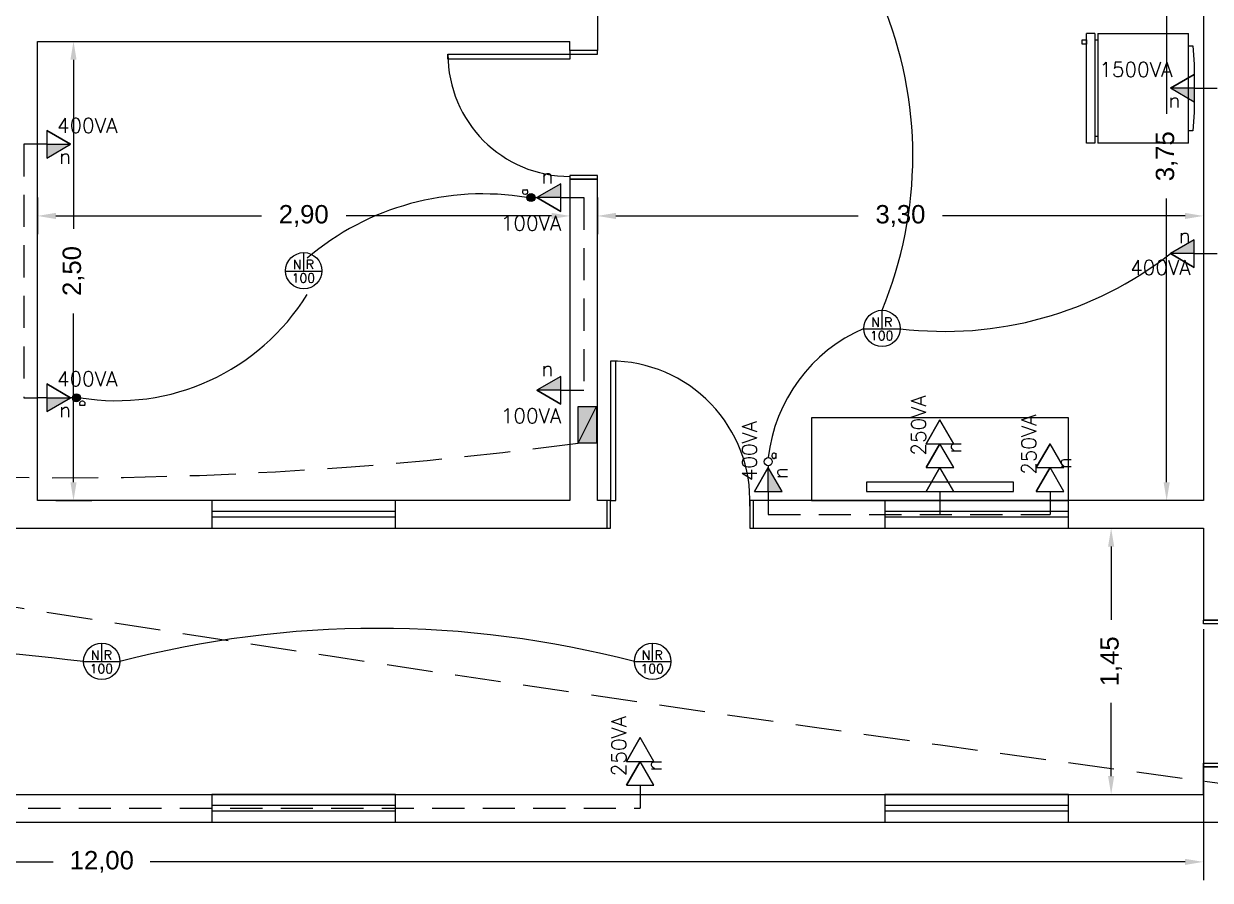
# Model space of a CAD drawing. Header units: millimetres. Extents: x -5 to 184, y -24 to 24.
# Drawn here: x 13.78 to 20.24, y 10.68 to 15.35 of the extents above; entities that cross this region are included whole.
import ezdxf

# ---------------------------------------------------------------- set-up
doc = ezdxf.new("R2010")
doc.units = ezdxf.units.MM
doc.linetypes.add('HIDDEN', pattern=[0.375, 0.25, -0.125])
doc.layers.get('0').update_dxf_attribs({"lineweight": 30})
for name, color, linetype, lineweight in [('Cotas', 3, 'Continuous', 9), ('Cozinha', 252, 'Continuous', 20), ('Edificação', 251, 'Continuous', 20), ('Portas', 251, 'Continuous', 9)]:
    doc.layers.add(name, color=color, linetype=linetype, lineweight=lineweight)
for name, color, linetype in [('Eletroduto', 160, 'Continuous'), ('Pontos de iluminação', 50, 'Continuous'), ('Pontos de Tomadas', 10, 'Continuous')]:
    doc.layers.add(name, color=color, linetype=linetype)
doc.styles.add('ROMANS', font='ROMANS.SHX')
doc.styles.get("Standard").update_dxf_attribs({"font": 'arial.ttf'})
doc.dimstyles.new('ISO-25', dxfattribs={"dimtxt": 0.1, "dimasz": 0.1, "dimexe": 0.1, "dimexo": 0.1, "dimgap": 0.1, "dimtad": 0, "dimzin": 1, "dimtxsty": 'Standard', "dimcen": 0.1, "dimadec": 0, "dimazin": 0, "dimtfac": 1, "dimtmove": 0, "dimatfit": 3, "dimfxl": 1, "dimarcsym": 0})

# ---------------------------------------------------------------- blocks, each defined once
blk = doc.blocks.new('*D24')
at = {"layer": 'Cotas', "color": 0, "lineweight": -2, "transparency": 16777216}
for p, q in [((13.85, 14.4), (13.85, 14.2)), ((16.75, 14.4), (16.75, 14.2)), ((13.95, 14.3), (15.0694, 14.3)), ((16.65, 14.3), (15.5306, 14.3))]:
    blk.add_line(p, q, dxfattribs=at)
at = {"layer": 'Cotas', "color": 0, "transparency": 16777216}
for points in [[(13.95, 14.3167), (13.95, 14.2833), (13.85, 14.3)], [(16.65, 14.3167), (16.65, 14.2833), (16.75, 14.3)]]:
    blk.add_solid(points, dxfattribs=at)
at = {"layer": 'Defpoints', "color": 0, "transparency": 16777216}
for p in [(13.85, 14.5), (16.75, 14.5), (13.85, 14.3)]:
    blk.add_point(p, dxfattribs=at)
at = {"layer": 'Cotas', "color": 0, "transparency": 16777216, "insert": (15.3, 14.3), "char_height": 0.1, "attachment_point": 5}
blk.add_mtext('2,90', dxfattribs=at)
blk = doc.blocks.new('*D7')
at = {"layer": 'Cotas', "color": 0, "lineweight": -2, "transparency": 16777216}
for p, q in [((13.95, 15.25), (14.1461, 15.25)), ((14.0461, 15.15), (14.0461, 14.2306)), ((14.0461, 12.85), (14.0461, 13.7694)), ((13.95, 12.75), (14.1461, 12.75))]:
    blk.add_line(p, q, dxfattribs=at)
at = {"layer": 'Cotas', "color": 0, "transparency": 16777216}
for points in [[(14.0294, 15.15), (14.0627, 15.15), (14.0461, 15.25)], [(14.0294, 12.85), (14.0627, 12.85), (14.0461, 12.75)]]:
    blk.add_solid(points, dxfattribs=at)
at = {"layer": 'Defpoints', "color": 0, "transparency": 16777216}
for p in [(13.85, 15.25), (13.85, 12.75), (14.0461, 12.75)]:
    blk.add_point(p, dxfattribs=at)
at = {"layer": 'Cotas', "color": 0, "transparency": 16777216, "insert": (14.0461, 14), "char_height": 0.1, "attachment_point": 5, "rotation": 90}
blk.add_mtext('2,50', dxfattribs=at)
blk = doc.blocks.new('*D12')
at = {"layer": 'Cotas', "color": 0, "lineweight": -2, "transparency": 16777216}
for p, q in [((20.1, 16.5), (19.9, 16.5)), ((20, 16.4), (20, 14.8552)), ((20, 12.85), (20, 14.3948)), ((20.1, 12.75), (19.9, 12.75))]:
    blk.add_line(p, q, dxfattribs=at)
at = {"layer": 'Cotas', "color": 0, "transparency": 16777216}
for points in [[(19.9833, 16.4), (20.0167, 16.4), (20, 16.5)], [(19.9833, 12.85), (20.0167, 12.85), (20, 12.75)]]:
    blk.add_solid(points, dxfattribs=at)
at = {"layer": 'Defpoints', "color": 0, "transparency": 16777216}
for p in [(20.2, 16.5), (20, 12.75), (20.2, 12.75)]:
    blk.add_point(p, dxfattribs=at)
at = {"layer": 'Cotas', "color": 0, "transparency": 16777216, "insert": (20, 14.625), "char_height": 0.1, "attachment_point": 5, "rotation": 90}
blk.add_mtext('3,75', dxfattribs=at)
blk = doc.blocks.new('*D13')
at = {"layer": 'Cotas', "color": 0, "lineweight": -2, "transparency": 16777216}
for p, q in [((16.9, 14.4), (16.9, 14.2)), ((20.2, 14.4), (20.2, 14.2)), ((17, 14.3), (18.3203, 14.3)), ((20.1, 14.3), (18.7797, 14.3))]:
    blk.add_line(p, q, dxfattribs=at)
at = {"layer": 'Cotas', "color": 0, "transparency": 16777216}
for points in [[(17, 14.3167), (17, 14.2833), (16.9, 14.3)], [(20.1, 14.3167), (20.1, 14.2833), (20.2, 14.3)]]:
    blk.add_solid(points, dxfattribs=at)
at = {"layer": 'Defpoints', "color": 0, "transparency": 16777216}
for p in [(16.9, 14.5), (20.2, 14.5), (20.2, 14.3)]:
    blk.add_point(p, dxfattribs=at)
at = {"layer": 'Cotas', "color": 0, "transparency": 16777216, "insert": (18.55, 14.3), "char_height": 0.1, "attachment_point": 5}
blk.add_mtext('3,30', dxfattribs=at)
blk = doc.blocks.new('DUPLEX320PL')
for p, q in [((-0.058, -0.1246), (-0.058, -0.6181)), ((-0.058, -0.1246), (0.538, -0.1246)), ((0.538, -0.6181), (0.538, -0.1246)), ((0.538, -0.6181), (-0.058, -0.6181)), ((0.538, -0.6338), (-0.058, -0.6338)), ((-0.058, -0.6338), (-0.058, -0.6799)), ((-0.023, -0.6181), (-0.023, -0.6338)), ((0.503, -0.6338), (0.503, -0.6181)), ((0.538, -0.6338), (0.538, -0.6799)), ((-0.058, -0.6799), (0.538, -0.6799))]:
    blk.add_line(p, q)
blk.add_lwpolyline([(0.4713, -0.1246), (0.4713, -0.1005), (0.3713, -0.0932), (0.1087, -0.0932), (0.0087, -0.1005), (0.0087, -0.1246)])
blk.add_lwpolyline([(0.4797, -0.6799), (0.4797, -0.7042), (0.5039, -0.7042), (0.5039, -0.6799)], close=True)
blk = doc.blocks.new('*D75')
at = {"layer": 'Cotas', "color": 0, "lineweight": -2, "transparency": 16777216}
for p, q in [((8.2, 12.05), (8.2, 10.683)), ((20.2, 12.05), (20.2, 10.683)), ((8.3, 10.783), (13.9362, 10.783)), ((20.1, 10.783), (14.4638, 10.783))]:
    blk.add_line(p, q, dxfattribs=at)
at = {"layer": 'Cotas', "color": 0, "transparency": 16777216}
for points in [[(8.3, 10.7996), (8.3, 10.7663), (8.2, 10.783)], [(20.1, 10.7996), (20.1, 10.7663), (20.2, 10.783)]]:
    blk.add_solid(points, dxfattribs=at)
at = {"layer": 'Defpoints', "color": 0, "transparency": 16777216}
for p in [(8.2, 12.15), (20.2, 12.15), (20.2, 10.783)]:
    blk.add_point(p, dxfattribs=at)
at = {"layer": 'Cotas', "color": 0, "transparency": 16777216, "insert": (14.2, 10.783), "char_height": 0.1, "attachment_point": 5}
blk.add_mtext('12,00', dxfattribs=at)
blk = doc.blocks.new('*D76')
at = {"layer": 'Cotas', "color": 0, "lineweight": -2, "transparency": 16777216}
for p, q in [((18.565, 12.6), (19.7976, 12.6)), ((19.6976, 12.5), (19.6976, 12.1005)), ((19.6976, 11.25), (19.6976, 11.6495)), ((18.565, 11.15), (19.7976, 11.15))]:
    blk.add_line(p, q, dxfattribs=at)
at = {"layer": 'Cotas', "color": 0, "transparency": 16777216}
for points in [[(19.681, 12.5), (19.7143, 12.5), (19.6976, 12.6)], [(19.681, 11.25), (19.7143, 11.25), (19.6976, 11.15)]]:
    blk.add_solid(points, dxfattribs=at)
at = {"layer": 'Defpoints', "color": 0, "transparency": 16777216}
for p in [(18.465, 12.6), (18.465, 11.15), (19.6976, 11.15)]:
    blk.add_point(p, dxfattribs=at)
at = {"layer": 'Cotas', "color": 0, "transparency": 16777216, "insert": (19.6976, 11.875), "char_height": 0.1, "attachment_point": 5, "rotation": 90}
blk.add_mtext('1,45', dxfattribs=at)

msp = doc.modelspace()

# ---------------------------------------------------------------- hatches: boundary and pattern name
at = {"layer": 'Eletroduto'}
h = msp.add_hatch(color=256, dxfattribs=at)
h.set_gradient(color2=(0, 0, 0), tint=1)
h.paths.add_polyline_path([(16.7955, 13.0633), (16.8955, 13.2633), (16.7955, 13.2633)])
h = msp.add_hatch(color=0, dxfattribs=at)
h.dxf.hatch_style = 1
h.paths.add_polyline_path([(16.7955, 13.0633), (16.8955, 13.0633), (16.8955, 13.2633)])
at = {"layer": 'Pontos de iluminação'}
h = msp.add_hatch(color=256, dxfattribs=at)
h.set_gradient(color1=(248, 215, 49), color2=(248, 215, 49), tint=1)
h.paths.add_polyline_path([(16.56, 14.4, 1), (16.516, 14.4, 1)])
h = msp.add_hatch(color=256, dxfattribs=at)
h.set_gradient(color1=(248, 215, 49), color2=(248, 215, 49), tint=1)
h.paths.add_polyline_path([(14.04, 13.31, 1), (14.084, 13.31, 1)])

# ---------------------------------------------------------------- linework, layer by layer
at = {"layer": 'Cozinha'}
for points in [[(19.465, 13.2), (18.065, 13.2), (18.065, 12.75), (19.465, 12.75)], [(19.165, 12.85), (18.365, 12.85), (18.365, 12.8), (19.165, 12.8)]]:
    msp.add_lwpolyline(points, close=True, dxfattribs=at)
at = {"layer": 'Edificação'}
for p, q in [((20.2, 16.5), (20.2, 12.75)), ((16.9, 15.45), (16.9, 15.2)), ((13.85, 12.75), (13.85, 15.25)), ((13.85, 15.25), (16.75, 15.25)), ((16.75, 15.2), (16.75, 15.25)), ((16.9, 15.2), (16.75, 15.2)), ((16.9, 14.5), (16.75, 14.5)), ((16.75, 14.5), (16.75, 12.75)), ((16.9, 12.75), (16.9, 14.5)), ((16.75, 12.75), (13.85, 12.75)), ((16.97, 12.75), (16.9, 12.75)), ((20.2, 12.75), (17.73, 12.75)), ((17.75, 12.6), (17.75, 12.75)), ((10.05, 12.6), (16.97, 12.6)), ((17.73, 12.6), (20.2, 12.6)), ((20.2, 12.6), (20.2, 12.1)), ((20.35, 12.1), (20.2, 12.1)), ((20.2, 11.15), (20.2, 11.3)), ((20.2, 11.3), (20.35, 11.3)), ((8.1, 11.15), (20.2, 11.15)), ((2.1, 11), (26.85, 11))]:
    msp.add_line(p, q, dxfattribs=at)
at = {"layer": 'Edificação', "color": 252}
msp.add_lwpolyline([(0, 11), (27, 11), (27, 19), (0, 19)], close=True, dxfattribs=at)
at = {"layer": 'Eletroduto'}
for p, q in [((20.2, 14.995), (20.275, 14.995)), ((13.85, 14.69), (13.775, 14.69)), ((16.75, 14.4), (16.825, 14.4)), ((20.2, 14.095), (20.275, 14.095)), ((16.75, 13.3507), (16.825, 13.3507)), ((13.775, 13.31), (13.85, 13.31)), ((16.7955, 13.2633), (16.8955, 13.2633)), ((16.7955, 13.0633), (16.7955, 13.2633)), ((16.7955, 13.0633), (16.8955, 13.2633)), ((16.8955, 13.2633), (16.8955, 13.0633)), ((16.8955, 13.0633), (16.7955, 13.0633)), ((17.1325, 11.15), (17.1325, 11.075))]:
    msp.add_line(p, q, dxfattribs=at)
at = {"layer": 'Eletroduto', "linetype": 'HIDDEN', "ltscale": 0.7}
for p, q in [((13.775, 14.69), (13.775, 13.31)), ((16.825, 14.4), (16.825, 13.3507)), ((17.83, 12.675), (19.365, 12.675)), ((9.95, 11.075), (17.1325, 11.075))]:
    msp.add_line(p, q, dxfattribs=at)
at = {"layer": 'Eletroduto', "linetype": 'HIDDEN'}
for p, q in [((17.83, 12.75), (17.83, 12.675)), ((18.765, 12.75), (18.765, 12.675)), ((19.365, 12.75), (19.365, 12.675))]:
    msp.add_line(p, q, dxfattribs=at)
at = {"layer": 'Eletroduto'}
for centre, radius, start, end in [((16.4326, 14.6263), 2.1848, 337.41305, 22.5732), ((16.2734, 12.941), 1.479, 80.55736, 130.21079), ((18.7903, 15.6682), 1.9968, 263.05994, 308.01389), ((14.2812, 14.514), 1.22, 260.69758, 328.2452), ((18.6991, 12.885), 0.8748, 113.45211, 173.50187), ((15.6999, 6.5455), 5.5088, 75.26847, 104.73153), ((12.6999, 0.9428), 11.0198, 82.69686, 97.30314)]:
    msp.add_arc(centre, radius, start, end, dxfattribs=at)
at = {"layer": 'Eletroduto', "linetype": 'HIDDEN'}
for centre, radius, start, end in [((13.966, 34.0904), 21.2166, 259.7756, 277.66396), ((58.1138, 293.0993), 284.4142, 260.301435, 262.451181)]:
    msp.add_arc(centre, radius, start, end, dxfattribs=at)
at = {"layer": 'Pontos de iluminação'}
for p, q in [((16.56, 14.4), (16.57, 14.4)), ((15.3, 14), (15.3, 14.1011)), ((15.2008, 14), (15.3992, 14)), ((18.4499, 13.686), (18.4499, 13.7871)), ((18.3507, 13.686), (18.5491, 13.686)), ((14.04, 13.31), (14.03, 13.31)), ((17.83, 12.94), (17.83, 12.93)), ((14.2, 11.8732), (14.2, 11.9743)), ((17.2, 11.8732), (17.2, 11.9743)), ((14.1008, 11.8732), (14.2992, 11.8732)), ((17.1008, 11.8732), (17.2992, 11.8732))]:
    msp.add_line(p, q, dxfattribs=at)
for centre, radius in [((16.538, 14.4), 0.022), ((15.3001, 14.0015), 0.099), ((18.45, 13.6875), 0.099), ((14.062, 13.31), 0.022), ((17.83, 12.962), 0.022), ((14.2001, 11.8747), 0.099), ((17.2001, 11.8747), 0.099)]:
    msp.add_circle(centre, radius, dxfattribs=at)
at = {"layer": 'Pontos de Tomadas', "color": 1}
for p, q in [((20.15, 15.07), (20.02, 14.995)), ((20.02, 14.995), (20.15, 15.07)), ((20.02, 14.995), (20.15, 15.07)), ((20.15, 15.07), (20.15, 14.92)), ((20.15, 14.995), (20.02, 14.995)), ((20.15, 14.92), (20.02, 14.995)), ((20.15, 14.995), (20.2, 14.995)), ((13.9, 14.765), (14.03, 14.69)), ((14.03, 14.69), (13.9, 14.765)), ((13.9, 14.765), (13.9, 14.615)), ((14.03, 14.69), (13.9, 14.765)), ((13.9, 14.69), (13.85, 14.69)), ((13.9, 14.69), (14.03, 14.69)), ((13.9, 14.615), (14.03, 14.69)), ((16.7, 14.475), (16.57, 14.4)), ((16.7, 14.325), (16.7, 14.475)), ((16.7, 14.4), (16.57, 14.4)), ((16.7, 14.325), (16.57, 14.4)), ((16.57, 14.4), (16.7, 14.325)), ((16.57, 14.4), (16.7, 14.325)), ((16.7, 14.4), (16.75, 14.4)), ((16.7, 14.4), (16.75, 14.4)), ((20.15, 14.17), (20.02, 14.095)), ((20.15, 14.02), (20.15, 14.17)), ((20.15, 14.095), (20.02, 14.095)), ((20.15, 14.02), (20.02, 14.095)), ((20.02, 14.095), (20.15, 14.02)), ((20.02, 14.095), (20.15, 14.02)), ((20.15, 14.095), (20.2, 14.095)), ((13.9, 13.385), (14.03, 13.31)), ((14.03, 13.31), (13.9, 13.385)), ((13.9, 13.385), (13.9, 13.235)), ((14.03, 13.31), (13.9, 13.385)), ((16.7, 13.4257), (16.57, 13.3507)), ((16.7, 13.2757), (16.7, 13.4257)), ((16.7, 13.3507), (16.57, 13.3507)), ((16.7, 13.2757), (16.57, 13.3507)), ((16.57, 13.3507), (16.7, 13.2757)), ((16.57, 13.3507), (16.7, 13.2757)), ((16.7, 13.3507), (16.75, 13.3507)), ((16.7, 13.3507), (16.75, 13.3507)), ((13.9, 13.31), (13.85, 13.31)), ((13.9, 13.31), (14.03, 13.31)), ((13.9, 13.235), (14.03, 13.31)), ((18.69, 13.06), (18.765, 13.19)), ((18.765, 13.19), (18.69, 13.06)), ((18.765, 13.19), (18.69, 13.06)), ((18.84, 13.06), (18.765, 13.19)), ((18.69, 12.93), (18.765, 13.06)), ((18.765, 13.06), (18.69, 12.93)), ((18.765, 13.06), (18.69, 12.93)), ((18.69, 13.06), (18.84, 13.06)), ((18.84, 12.93), (18.765, 13.06)), ((19.29, 12.93), (19.365, 13.06)), ((19.365, 13.06), (19.29, 12.93)), ((19.365, 13.06), (19.29, 12.93)), ((19.44, 12.93), (19.365, 13.06)), ((17.755, 12.8), (17.83, 12.93)), ((17.83, 12.93), (17.755, 12.8)), ((17.83, 12.93), (17.755, 12.8)), ((17.83, 12.8), (17.83, 12.93)), ((17.905, 12.8), (17.83, 12.93)), ((18.69, 12.8), (18.765, 12.93)), ((18.765, 12.93), (18.69, 12.8)), ((18.765, 12.93), (18.69, 12.8)), ((18.69, 12.93), (18.84, 12.93)), ((18.84, 12.8), (18.765, 12.93)), ((19.29, 12.8), (19.365, 12.93)), ((19.365, 12.93), (19.29, 12.8)), ((19.365, 12.93), (19.29, 12.8)), ((19.29, 12.93), (19.44, 12.93)), ((19.44, 12.8), (19.365, 12.93)), ((17.755, 12.8), (17.905, 12.8)), ((17.83, 12.8), (17.83, 12.75)), ((18.69, 12.8), (18.84, 12.8)), ((18.765, 12.8), (18.765, 12.75)), ((19.29, 12.8), (19.44, 12.8)), ((19.365, 12.8), (19.365, 12.75)), ((17.0575, 11.33), (17.1325, 11.46)), ((17.1325, 11.46), (17.0575, 11.33)), ((17.1325, 11.46), (17.0575, 11.33)), ((17.2075, 11.33), (17.1325, 11.46)), ((17.0575, 11.2), (17.1325, 11.33)), ((17.1325, 11.33), (17.0575, 11.2)), ((17.1325, 11.33), (17.0575, 11.2)), ((17.0575, 11.33), (17.2075, 11.33)), ((17.2075, 11.2), (17.1325, 11.33)), ((17.0575, 11.2), (17.2075, 11.2)), ((17.1325, 11.2), (17.1325, 11.15))]:
    msp.add_line(p, q, dxfattribs=at)
for points in [[(20.15, 14.995), (20.15, 14.92), (20.02, 14.995)], [(13.9, 14.69), (13.9, 14.615), (14.03, 14.69)], [(16.7, 14.4), (16.7, 14.475), (16.57, 14.4)], [(20.15, 14.095), (20.15, 14.17), (20.02, 14.095)], [(16.7, 13.3507), (16.7, 13.4257), (16.57, 13.3507)], [(13.9, 13.31), (13.9, 13.235), (14.03, 13.31)], [(17.83, 12.8), (17.905, 12.8), (17.83, 12.93)]]:
    msp.add_solid(points, dxfattribs=at)
at = {"layer": 'Portas'}
for p, q in [((15.8, 12.69), (14.8, 12.69)), ((19.465, 12.69), (18.465, 12.69)), ((15.8, 12.66), (14.8, 12.66)), ((19.465, 12.66), (18.465, 12.66)), ((15.8, 11.09), (14.8, 11.09)), ((15.8, 11.06), (14.8, 11.06)), ((19.465, 11.09), (18.465, 11.09)), ((19.465, 11.06), (18.465, 11.06))]:
    msp.add_line(p, q, dxfattribs=at)
for points in [[(16.75, 15.18), (16.9, 15.18), (16.9, 15.2), (16.75, 15.2)], [(16.75, 15.18), (16.75, 15.1538), (16.085, 15.1538), (16.085, 15.18)], [(16.75, 14.5), (16.9, 14.5), (16.9, 14.52), (16.75, 14.52)], [(16.97, 12.75), (17, 12.75), (17, 13.51), (16.97, 13.51)], [(15.8, 12.75), (14.8, 12.75), (14.8, 12.6), (15.8, 12.6)], [(16.95, 12.75), (16.95, 12.6), (16.97, 12.6), (16.97, 12.75)], [(17.73, 12.75), (17.73, 12.6), (17.75, 12.6), (17.75, 12.75)], [(19.465, 12.75), (18.465, 12.75), (18.465, 12.6), (19.465, 12.6)], [(20.35, 12.08), (20.2, 12.08), (20.2, 12.1), (20.35, 12.1)], [(20.35, 11.3), (20.2, 11.3), (20.2, 11.32), (20.35, 11.32)], [(15.8, 11.15), (14.8, 11.15), (14.8, 11), (15.8, 11)], [(19.465, 11.15), (18.465, 11.15), (18.465, 11), (19.465, 11)]]:
    msp.add_lwpolyline(points, close=True, dxfattribs=at)
for centre, radius, start, end in [((16.75, 15.18), 0.665, 180, 270), ((16.97, 12.75), 0.76, 357.73774, 90)]:
    msp.add_arc(centre, radius, start, end, dxfattribs=at)

# ---------------------------------------------------------------- block references
at = {"layer": 'Cozinha', "xscale": -1, "rotation": 270.000000000013}
msp.add_blockref('DUPLEX320PL', (20.2432, 14.755), dxfattribs=at)

# ---------------------------------------------------------------- texts
at = {"layer": 'Pontos de iluminação', "style": 'ROMANS'}
for rotation, p in [(90, (16.5205, 14.4133)), (270, (14.0795, 13.2967))]:
    msp.add_text('a', height=0.044, rotation=rotation, dxfattribs=at).set_placement(p)
msp.add_text('a', height=0.044, dxfattribs=at).set_placement((17.8433, 12.9795))
for tag, p, s, flags in [('N', (15.2406, 14.0107), '', 4), ('100', (15.2343, 13.9368), '100', 13), ('N', (18.3905, 13.6967), '', 4), ('100', (18.3842, 13.6229), '100', 13), ('N', (14.1406, 11.8839), '', 4), ('N', (17.1406, 11.8839), '', 4), ('100', (14.1343, 11.8101), '100', 13), ('100', (17.1343, 11.8101), '100', 13)]:
    msp.add_attdef(tag, p, s, height=0.0495, dxfattribs=dict(at, flags=flags))
for p in [(15.3109, 14.0112), (18.4608, 13.6972), (14.2109, 11.8844), (17.2109, 11.8844)]:
    msp.add_attdef('R', p, '', height=0.0495, dxfattribs=at)
at = {"layer": 'Pontos de Tomadas', "color": 1, "style": 'ROMANS'}
for s, p in [('1500VA', (19.6333, 15.0578)), ('n', (20.0097, 14.8896)), ('400VA', (13.9557, 14.7528)), ('n', (13.9679, 14.5846)), ('n', (16.5945, 14.4775)), ('100VA', (16.3733, 14.2213)), ('n', (20.0648, 14.1526)), ('400VA', (19.801, 13.979)), ('400VA', (13.9557, 13.3728)), ('n', (16.5945, 13.4282)), ('n', (13.9679, 13.2046)), ('100VA', (16.3733, 13.172))]:
    msp.add_text(s, height=0.08, dxfattribs=at).set_placement(p)
for s, p in [('250VA', (18.6892, 12.995)), ('250VA', (19.2892, 12.8908)), ('400VA', (17.7672, 12.8557)), ('n', (18.8807, 13.0072)), ('n', (19.4807, 12.9226)), ('n', (17.9354, 12.8679)), ('250VA', (17.0567, 11.2496)), ('n', (17.2482, 11.2762))]:
    msp.add_text(s, height=0.08, rotation=90, dxfattribs=at).set_placement(p)

# ---------------------------------------------------------------- dimensions: what is measured, and where the dimension line sits
at = {"layer": 'Cotas'}
for base, p1, p2, picture, middle in [((20, 12.75), (20.2, 16.5), (20.2, 12.75), '*D12', (20, 14.625)), ((14.0461, 12.75), (13.85, 15.25), (13.85, 12.75), '*D7', (14.0461, 14)), ((19.6976, 11.15), (18.465, 12.6), (18.465, 11.15), '*D76', (19.6976, 11.875))]:
    dim = msp.add_linear_dim(base=base, p1=p1, p2=p2, angle=90, dimstyle='ISO-25', dxfattribs=at)
    dim.commit()
    dim.dimension.update_dxf_attribs({"geometry": picture, "text_midpoint": middle})
for base, p1, p2, picture, middle in [((13.85, 14.3), (16.75, 14.5), (13.85, 14.5), '*D24', (15.3, 14.3)), ((20.2, 14.3), (16.9, 14.5), (20.2, 14.5), '*D13', (18.55, 14.3)), ((20.2, 10.783), (8.2, 12.15), (20.2, 12.15), '*D75', (14.2, 10.783))]:
    dim = msp.add_linear_dim(base=base, p1=p1, p2=p2, dimstyle='ISO-25', dxfattribs=at)
    dim.commit()
    dim.dimension.update_dxf_attribs({"geometry": picture, "text_midpoint": middle})

doc.saveas('drawing.dxf')
